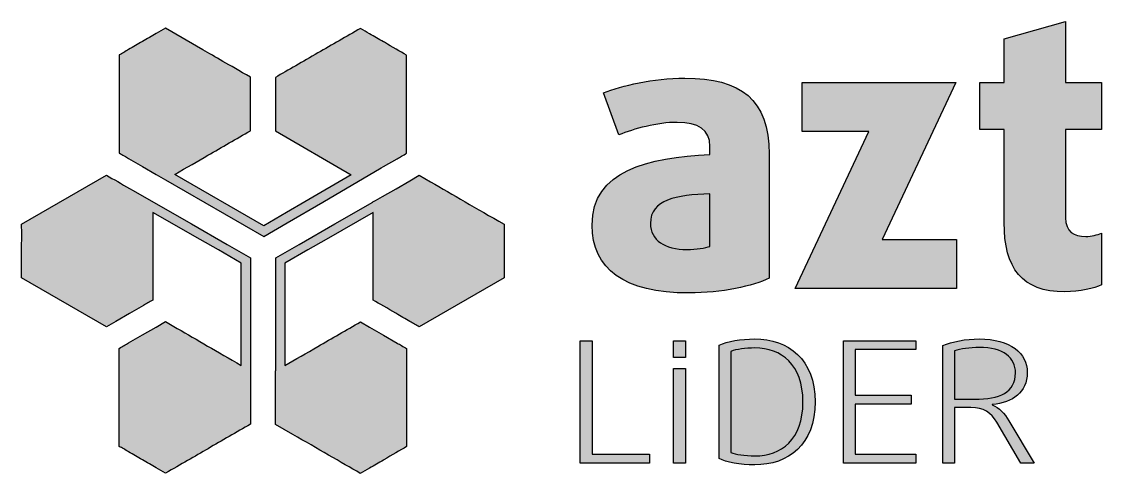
# Model space of a CAD drawing. Header units: centimetres. Extents: x -18.6 to 18.8, y -13 to 11.8.
# Drawn here: x -12.82 to -5.81, y -3.48 to -0.54 of the extents above; entities that cross this region are included whole.
import ezdxf

# ---------------------------------------------------------------- set-up
doc = ezdxf.new("R2010")
doc.units = ezdxf.units.CM
doc.header["$MEASUREMENT"] = 0
doc.layers.add('Layer 1', color=7, linetype='Continuous')

msp = doc.modelspace()

# ---------------------------------------------------------------- hatches: boundary and pattern name
at = {"layer": 'Layer 1', "true_color": 0x3a4d83}
h = msp.add_hatch(color=167, dxfattribs=at)
edge = h.paths.add_edge_path()
edge.add_spline(control_points=[(-5.81038, -2.2527), (-5.81038, -2.2527), (-5.81038, -1.91591), (-5.81038, -1.91591), (-5.83515, -1.92829), (-5.87477, -1.9382), (-5.91192, -1.9382), (-5.98868, -1.9382), (-6.04317, -1.90848), (-6.04317, -1.81685), (-6.04317, -1.81685), (-6.04317, -1.2448), (-6.04317, -1.2448), (-6.04317, -1.2448), (-5.81038, -1.2448), (-5.81038, -1.2448), (-5.81038, -1.2448), (-5.81038, -0.94019), (-5.81038, -0.94019), (-5.81038, -0.94019), (-6.04317, -0.94019), (-6.04317, -0.94019), (-6.04317, -0.94019), (-6.04317, -0.54397), (-6.04317, -0.54397), (-6.04317, -0.54397), (-6.44187, -0.6554), (-6.44187, -0.6554), (-6.44187, -0.6554), (-6.44187, -0.94019), (-6.44187, -0.94019), (-6.44187, -0.94019), (-6.60036, -0.94019), (-6.60036, -0.94019), (-6.60036, -0.94019), (-6.60036, -1.2448), (-6.60036, -1.2448), (-6.60036, -1.2448), (-6.44187, -1.2448), (-6.44187, -1.2448), (-6.44187, -1.2448), (-6.44187, -1.84657), (-6.44187, -1.84657), (-6.44187, -2.14622), (-6.32548, -2.29728), (-6.04812, -2.29728), (-5.95154, -2.29728), (-5.85496, -2.27499), (-5.81038, -2.2527)], knot_values=[0, 0, 0, 0, 0.0625, 0.0625, 0.0625, 0.125, 0.125, 0.125, 0.1875, 0.1875, 0.1875, 0.25, 0.25, 0.25, 0.3125, 0.3125, 0.3125, 0.375, 0.375, 0.375, 0.4375, 0.4375, 0.4375, 0.5, 0.5, 0.5, 0.5625, 0.5625, 0.5625, 0.625, 0.625, 0.625, 0.6875, 0.6875, 0.6875, 0.75, 0.75, 0.75, 0.8125, 0.8125, 0.8125, 0.875, 0.875, 0.875, 0.9375, 0.9375, 0.9375, 1, 1, 1, 1], degree=3, periodic=1)
at = {"layer": 'Layer 1', "true_color": 0x48887b}
h = msp.add_hatch(color=137, dxfattribs=at)
edge = h.paths.add_edge_path()
edge.add_spline(control_points=[(-10.4856, -1.49365), (-10.4856, -1.49365), (-10.86551, -1.71618), (-10.86551, -1.71618), (-10.86551, -1.71618), (-11.097, -1.8504), (-11.097, -1.8504), (-11.097, -1.8504), (-11.24812, -1.938), (-11.24812, -1.938), (-11.24812, -1.938), (-11.88553, -1.56979), (-11.88553, -1.56979), (-11.88553, -1.56979), (-11.88578, -1.56993), (-11.88578, -1.56993), (-11.88578, -1.56993), (-11.94584, -1.53514), (-11.94584, -1.53514), (-11.94584, -1.53514), (-12.03548, -1.48351), (-12.03548, -1.48351), (-12.03548, -1.48351), (-12.12515, -1.43223), (-12.12515, -1.43223), (-12.14342, -1.4217), (-12.16347, -1.41003), (-12.1864, -1.39652), (-12.1864, -1.39652), (-12.18636, -0.76032), (-12.18636, -0.76032), (-12.16821, -0.74998), (-12.14742, -0.73801), (-12.12511, -0.72513), (-12.09624, -0.70845), (-12.06597, -0.69083), (-12.03572, -0.67324), (-12.00545, -0.65561), (-11.97515, -0.63797), (-11.9463, -0.62131), (-11.9262, -0.60968), (-11.90598, -0.59808), (-11.88574, -0.58659), (-11.88574, -0.58659), (-11.64365, -0.72652), (-11.64365, -0.72652), (-11.56241, -0.77349), (-11.47828, -0.82212), (-11.33473, -0.9048), (-11.33506, -0.95478), (-11.33488, -1.01306), (-11.33469, -1.07158), (-11.33469, -1.07158), (-11.33467, -1.07843), (-11.33467, -1.07843), (-11.33455, -1.11345), (-11.33441, -1.14851), (-11.33441, -1.18184), (-11.3344, -1.20626), (-11.33445, -1.22982), (-11.3346, -1.25181), (-11.42643, -1.30505), (-11.51836, -1.3583), (-11.61033, -1.41143), (-11.67691, -1.44988), (-11.7477, -1.49067), (-11.82531, -1.53524), (-11.82531, -1.53524), (-11.2479, -1.8688), (-11.2479, -1.8688), (-11.2479, -1.8688), (-11.09972, -1.7829), (-11.09972, -1.7829), (-11.09972, -1.7829), (-10.98171, -1.71447), (-10.98171, -1.71447), (-10.98171, -1.71447), (-10.67949, -1.53767), (-10.67949, -1.53767), (-10.67949, -1.53767), (-11.17225, -1.25322), (-11.17225, -1.25322), (-11.1724, -1.23121), (-11.17245, -1.20764), (-11.17244, -1.1832), (-11.17244, -1.14986), (-11.1723, -1.1148), (-11.17218, -1.07978), (-11.17218, -1.07978), (-11.17216, -1.07294), (-11.17216, -1.07294), (-11.17198, -1.01451), (-11.1718, -0.95632), (-11.17212, -0.90639), (-11.089, -0.85872), (-10.99544, -0.80475), (-10.89651, -0.74759), (-10.80461, -0.69447), (-10.71277, -0.64123), (-10.62099, -0.58802), (-10.60073, -0.59951), (-10.5806, -0.61107), (-10.56054, -0.62266), (-10.53171, -0.63932), (-10.5014, -0.65697), (-10.47113, -0.67459), (-10.47113, -0.67459), (-10.46449, -0.67846), (-10.46449, -0.67846), (-10.41332, -0.70821), (-10.36237, -0.73785), (-10.32049, -0.76167), (-10.32049, -0.76167), (-10.32045, -1.39788), (-10.32045, -1.39788), (-10.34337, -1.41137), (-10.36331, -1.42297), (-10.3817, -1.43358), (-10.3817, -1.43358), (-10.47136, -1.48486), (-10.47136, -1.48486), (-10.47136, -1.48486), (-10.48611, -1.49336), (-10.48611, -1.49336), (-10.48611, -1.49336), (-10.4856, -1.49365), (-10.4856, -1.49365)], knot_values=[0, 0, 0, 0, 0.0238095, 0.0238095, 0.0238095, 0.047619, 0.047619, 0.047619, 0.0714286, 0.0714286, 0.0714286, 0.0952381, 0.0952381, 0.0952381, 0.1190476, 0.1190476, 0.1190476, 0.1428571, 0.1428571, 0.1428571, 0.1666667, 0.1666667, 0.1666667, 0.1904762, 0.1904762, 0.1904762, 0.2142857, 0.2142857, 0.2142857, 0.2380952, 0.2380952, 0.2380952, 0.2619048, 0.2619048, 0.2619048, 0.2857143, 0.2857143, 0.2857143, 0.3095238, 0.3095238, 0.3095238, 0.3333333, 0.3333333, 0.3333333, 0.3571429, 0.3571429, 0.3571429, 0.3809524, 0.3809524, 0.3809524, 0.4047619, 0.4047619, 0.4047619, 0.4285714, 0.4285714, 0.4285714, 0.452381, 0.452381, 0.452381, 0.4761905, 0.4761905, 0.4761905, 0.5, 0.5, 0.5, 0.5238095, 0.5238095, 0.5238095, 0.547619, 0.547619, 0.547619, 0.5714286, 0.5714286, 0.5714286, 0.5952381, 0.5952381, 0.5952381, 0.6190476, 0.6190476, 0.6190476, 0.6428571, 0.6428571, 0.6428571, 0.6666667, 0.6666667, 0.6666667, 0.6904762, 0.6904762, 0.6904762, 0.7142857, 0.7142857, 0.7142857, 0.7380952, 0.7380952, 0.7380952, 0.7619048, 0.7619048, 0.7619048, 0.7857143, 0.7857143, 0.7857143, 0.8095238, 0.8095238, 0.8095238, 0.8333333, 0.8333333, 0.8333333, 0.8571429, 0.8571429, 0.8571429, 0.8809524, 0.8809524, 0.8809524, 0.9047619, 0.9047619, 0.9047619, 0.9285714, 0.9285714, 0.9285714, 0.952381, 0.952381, 0.952381, 0.9761905, 0.9761905, 0.9761905, 1, 1, 1, 1], degree=3, periodic=1)
at = {"layer": 'Layer 1', "true_color": 0x3a4d83}
h = msp.add_hatch(color=167, dxfattribs=at)
edge = h.paths.add_edge_path()
edge.add_spline(control_points=[(-7.96735, -2.20813), (-7.96735, -2.20813), (-7.96735, -1.40329), (-7.96735, -1.40329), (-7.96735, -1.04916), (-8.15061, -0.91048), (-8.51464, -0.91048), (-8.72266, -0.91048), (-8.92326, -0.96001), (-9.04212, -1.00706), (-9.04212, -1.00706), (-8.94307, -1.27947), (-8.94307, -1.27947), (-8.84649, -1.23984), (-8.69295, -1.19774), (-8.56417, -1.19774), (-8.42549, -1.19774), (-8.3512, -1.24727), (-8.3512, -1.35376), (-8.3512, -1.35376), (-8.3512, -1.40576), (-8.3512, -1.40576), (-8.75486, -1.42805), (-9.11642, -1.50977), (-9.11642, -1.8639), (-9.11642, -2.14869), (-8.9084, -2.30471), (-8.4874, -2.30471), (-8.27443, -2.30471), (-8.06889, -2.26013), (-7.96735, -2.20813)], knot_values=[0, 0, 0, 0, 0.1, 0.1, 0.1, 0.2, 0.2, 0.2, 0.3, 0.3, 0.3, 0.4, 0.4, 0.4, 0.5, 0.5, 0.5, 0.6, 0.6, 0.6, 0.7, 0.7, 0.7, 0.8, 0.8, 0.8, 0.9, 0.9, 0.9, 1, 1, 1, 1], degree=3, periodic=1)
h = msp.add_hatch(color=167, dxfattribs=at)
edge = h.paths.add_edge_path()
edge.add_spline(control_points=[(-6.75143, -2.27499), (-6.75143, -2.27499), (-6.75143, -1.95801), (-6.75143, -1.95801), (-6.75143, -1.95801), (-7.23433, -1.95801), (-7.23433, -1.95801), (-7.23433, -1.95801), (-6.75638, -0.94019), (-6.75638, -0.94019), (-6.75638, -0.94019), (-7.75191, -0.94019), (-7.75191, -0.94019), (-7.75191, -0.94019), (-7.75191, -1.25718), (-7.75191, -1.25718), (-7.75191, -1.25718), (-7.32101, -1.25718), (-7.32101, -1.25718), (-7.32101, -1.25718), (-7.79896, -2.27499), (-7.79896, -2.27499), (-7.79896, -2.27499), (-6.75143, -2.27499), (-6.75143, -2.27499)], knot_values=[0, 0, 0, 0, 0.125, 0.125, 0.125, 0.25, 0.25, 0.25, 0.375, 0.375, 0.375, 0.5, 0.5, 0.5, 0.625, 0.625, 0.625, 0.75, 0.75, 0.75, 0.875, 0.875, 0.875, 1, 1, 1, 1], degree=3, periodic=1)
h = msp.add_hatch(color=167, dxfattribs=at)
edge = h.paths.add_edge_path()
edge.add_spline(control_points=[(-12.18643, -2.66429), (-12.18643, -2.66429), (-12.18636, -3.30048), (-12.18636, -3.30048), (-12.16821, -3.31082), (-12.14742, -3.32277), (-12.12511, -3.33567), (-12.09624, -3.35233), (-12.06597, -3.36996), (-12.03572, -3.38756), (-12.00545, -3.40517), (-11.97515, -3.42282), (-11.9463, -3.43949), (-11.92625, -3.45107), (-11.90606, -3.46266), (-11.88579, -3.47416), (-11.7868, -3.41755), (-11.69589, -3.36523), (-11.60983, -3.31548), (-11.51803, -3.26242), (-11.42632, -3.20919), (-11.33473, -3.15598), (-11.33506, -3.106), (-11.33488, -3.04772), (-11.33469, -2.98921), (-11.33469, -2.98921), (-11.33467, -2.98236), (-11.33467, -2.98236), (-11.33467, -2.98236), (-11.33449, -2.92453), (-11.33449, -2.92453), (-11.33449, -2.92453), (-11.33448, -2.92453), (-11.33448, -2.92453), (-11.33448, -2.92453), (-11.33448, -2.92182), (-11.33448, -2.92182), (-11.33448, -2.92182), (-11.33441, -2.87894), (-11.33441, -2.87894), (-11.33441, -2.87894), (-11.33446, -2.83971), (-11.33446, -2.83971), (-11.33446, -2.83971), (-11.33428, -2.0763), (-11.33428, -2.0763), (-11.33428, -2.0763), (-11.4857, -1.98924), (-11.4857, -1.98924), (-11.4857, -1.98924), (-11.71768, -1.85587), (-11.71768, -1.85587), (-11.71768, -1.85587), (-12.10036, -1.63812), (-12.10036, -1.63812), (-12.10036, -1.63812), (-12.11411, -1.63012), (-12.11411, -1.63012), (-12.11411, -1.63012), (-12.12019, -1.62658), (-12.12019, -1.62658), (-12.17133, -1.59683), (-12.22242, -1.5671), (-12.26854, -1.54092), (-12.26854, -1.54092), (-12.81963, -1.85914), (-12.81963, -1.85914), (-12.81929, -1.90958), (-12.81947, -1.96849), (-12.81968, -2.02758), (-12.81968, -2.02758), (-12.81969, -2.03271), (-12.81969, -2.03271), (-12.8198, -2.06772), (-12.81993, -2.10278), (-12.81994, -2.13611), (-12.81994, -2.16055), (-12.81989, -2.18412), (-12.81974, -2.20612), (-12.81974, -2.20612), (-12.26868, -2.52426), (-12.26868, -2.52426), (-12.26868, -2.52426), (-12.20839, -2.48934), (-12.20839, -2.48934), (-12.20839, -2.48934), (-12.11862, -2.43763), (-12.11862, -2.43763), (-12.11862, -2.43763), (-12.02906, -2.38643), (-12.02906, -2.38643), (-12.01084, -2.37591), (-11.99095, -2.36433), (-11.96813, -2.35088), (-11.96808, -2.30547), (-11.9679, -2.27564), (-11.96774, -2.15314), (-11.96758, -2.02964), (-11.9674, -1.90612), (-11.96769, -1.78264), (-11.96769, -1.78264), (-11.66107, -1.95735), (-11.66107, -1.95735), (-11.66107, -1.95735), (-11.54279, -2.02534), (-11.54279, -2.02534), (-11.54279, -2.02534), (-11.39431, -2.11071), (-11.39431, -2.11071), (-11.39431, -2.11071), (-11.39448, -2.77454), (-11.39448, -2.77454), (-11.55158, -2.68416), (-11.68, -2.60988), (-11.80901, -2.53529), (-11.80901, -2.53529), (-11.88581, -2.49088), (-11.88581, -2.49088), (-11.88581, -2.49088), (-11.94584, -2.52565), (-11.94584, -2.52565), (-11.94584, -2.52565), (-12.03548, -2.57728), (-12.03548, -2.57728), (-12.03548, -2.57728), (-12.12515, -2.62856), (-12.12515, -2.62856), (-12.14354, -2.63917), (-12.16352, -2.6508), (-12.18643, -2.66429)], knot_values=[0, 0, 0, 0, 0.0232558, 0.0232558, 0.0232558, 0.0465116, 0.0465116, 0.0465116, 0.0697674, 0.0697674, 0.0697674, 0.0930233, 0.0930233, 0.0930233, 0.1162791, 0.1162791, 0.1162791, 0.1395349, 0.1395349, 0.1395349, 0.1627907, 0.1627907, 0.1627907, 0.1860465, 0.1860465, 0.1860465, 0.2093023, 0.2093023, 0.2093023, 0.2325581, 0.2325581, 0.2325581, 0.255814, 0.255814, 0.255814, 0.2790698, 0.2790698, 0.2790698, 0.3023256, 0.3023256, 0.3023256, 0.3255814, 0.3255814, 0.3255814, 0.3488372, 0.3488372, 0.3488372, 0.372093, 0.372093, 0.372093, 0.3953488, 0.3953488, 0.3953488, 0.4186047, 0.4186047, 0.4186047, 0.4418605, 0.4418605, 0.4418605, 0.4651163, 0.4651163, 0.4651163, 0.4883721, 0.4883721, 0.4883721, 0.5116279, 0.5116279, 0.5116279, 0.5348837, 0.5348837, 0.5348837, 0.5581395, 0.5581395, 0.5581395, 0.5813953, 0.5813953, 0.5813953, 0.6046512, 0.6046512, 0.6046512, 0.627907, 0.627907, 0.627907, 0.6511628, 0.6511628, 0.6511628, 0.6744186, 0.6744186, 0.6744186, 0.6976744, 0.6976744, 0.6976744, 0.7209302, 0.7209302, 0.7209302, 0.744186, 0.744186, 0.744186, 0.7674419, 0.7674419, 0.7674419, 0.7906977, 0.7906977, 0.7906977, 0.8139535, 0.8139535, 0.8139535, 0.8372093, 0.8372093, 0.8372093, 0.8604651, 0.8604651, 0.8604651, 0.8837209, 0.8837209, 0.8837209, 0.9069767, 0.9069767, 0.9069767, 0.9302326, 0.9302326, 0.9302326, 0.9534884, 0.9534884, 0.9534884, 0.9767442, 0.9767442, 0.9767442, 1, 1, 1, 1], degree=3, periodic=1)
h = msp.add_hatch(color=167, dxfattribs=at)
edge = h.paths.add_edge_path()
edge.add_spline(control_points=[(-11.05862, -3.22293), (-10.90135, -3.31392), (-10.74392, -3.40499), (-10.62116, -3.47558), (-10.60086, -3.46406), (-10.58066, -3.45246), (-10.56054, -3.44084), (-10.53171, -3.42418), (-10.5014, -3.40653), (-10.47113, -3.38891), (-10.47113, -3.38891), (-10.46877, -3.38754), (-10.46877, -3.38754), (-10.41616, -3.35693), (-10.3636, -3.32635), (-10.32051, -3.30184), (-10.32051, -3.30184), (-10.32045, -2.66562), (-10.32045, -2.66562), (-10.34334, -2.65213), (-10.36335, -2.64049), (-10.3817, -2.62991), (-10.3817, -2.62991), (-10.47136, -2.57864), (-10.47136, -2.57864), (-10.47136, -2.57864), (-10.56101, -2.52701), (-10.56101, -2.52701), (-10.56101, -2.52701), (-10.621, -2.49226), (-10.621, -2.49226), (-10.71255, -2.54545), (-10.80424, -2.59863), (-10.89601, -2.65164), (-10.97079, -2.69484), (-11.04261, -2.73622), (-11.11022, -2.77502), (-11.11022, -2.77502), (-11.11039, -2.11071), (-11.11039, -2.11071), (-11.11039, -2.11071), (-10.96191, -2.02534), (-10.96191, -2.02534), (-10.96191, -2.02534), (-10.84363, -1.95734), (-10.84363, -1.95734), (-10.84363, -1.95734), (-10.5386, -1.78355), (-10.5386, -1.78355), (-10.5383, -1.90687), (-10.53847, -2.03025), (-10.53865, -2.1536), (-10.53865, -2.1536), (-10.53867, -2.35087), (-10.53867, -2.35087), (-10.49584, -2.37524), (-10.44372, -2.40558), (-10.39155, -2.43596), (-10.39155, -2.43596), (-10.38993, -2.43689), (-10.38993, -2.43689), (-10.35938, -2.45467), (-10.32877, -2.47249), (-10.29963, -2.48932), (-10.27927, -2.50109), (-10.25883, -2.51281), (-10.23835, -2.52442), (-10.23835, -2.52442), (-9.68723, -2.20621), (-9.68723, -2.20621), (-9.68756, -2.15574), (-9.68737, -2.09682), (-9.68718, -2.03774), (-9.68718, -2.03774), (-9.68716, -2.03264), (-9.68716, -2.03264), (-9.68705, -1.99763), (-9.68691, -1.96257), (-9.68691, -1.92923), (-9.6869, -1.90481), (-9.68696, -1.88125), (-9.6871, -1.85925), (-9.87358, -1.75208), (-10.01941, -1.66773), (-10.16589, -1.58304), (-10.16589, -1.58304), (-10.23832, -1.54116), (-10.23832, -1.54116), (-10.23832, -1.54116), (-10.29887, -1.57624), (-10.29887, -1.57624), (-10.29887, -1.57624), (-10.38906, -1.6282), (-10.38906, -1.6282), (-10.38906, -1.6282), (-10.47817, -1.67915), (-10.47817, -1.67915), (-10.49622, -1.68956), (-10.51595, -1.70104), (-10.53881, -1.7145), (-10.53881, -1.7145), (-10.53881, -1.71463), (-10.53881, -1.71463), (-10.53881, -1.71463), (-10.78702, -1.85586), (-10.78702, -1.85586), (-10.78702, -1.85586), (-11.019, -1.98923), (-11.019, -1.98923), (-11.019, -1.98923), (-11.17042, -2.0763), (-11.17042, -2.0763), (-11.17042, -2.0763), (-11.17025, -2.80942), (-11.17025, -2.80942), (-11.17025, -2.80942), (-11.17224, -2.81056), (-11.17224, -2.81056), (-11.17239, -2.83249), (-11.17244, -2.85596), (-11.17244, -2.88029), (-11.17243, -2.91363), (-11.1723, -2.94869), (-11.17218, -2.98372), (-11.17218, -2.98372), (-11.17216, -2.99057), (-11.17216, -2.99057), (-11.17198, -3.04907), (-11.17179, -3.10731), (-11.17212, -3.15728), (-11.17212, -3.15728), (-11.05862, -3.22293), (-11.05862, -3.22293)], knot_values=[0, 0, 0, 0, 0.0227273, 0.0227273, 0.0227273, 0.0454545, 0.0454545, 0.0454545, 0.0681818, 0.0681818, 0.0681818, 0.0909091, 0.0909091, 0.0909091, 0.1136364, 0.1136364, 0.1136364, 0.1363636, 0.1363636, 0.1363636, 0.1590909, 0.1590909, 0.1590909, 0.1818182, 0.1818182, 0.1818182, 0.2045455, 0.2045455, 0.2045455, 0.2272727, 0.2272727, 0.2272727, 0.25, 0.25, 0.25, 0.2727273, 0.2727273, 0.2727273, 0.2954545, 0.2954545, 0.2954545, 0.3181818, 0.3181818, 0.3181818, 0.3409091, 0.3409091, 0.3409091, 0.3636364, 0.3636364, 0.3636364, 0.3863636, 0.3863636, 0.3863636, 0.4090909, 0.4090909, 0.4090909, 0.4318182, 0.4318182, 0.4318182, 0.4545455, 0.4545455, 0.4545455, 0.4772727, 0.4772727, 0.4772727, 0.5, 0.5, 0.5, 0.5227273, 0.5227273, 0.5227273, 0.5454545, 0.5454545, 0.5454545, 0.5681818, 0.5681818, 0.5681818, 0.5909091, 0.5909091, 0.5909091, 0.6136364, 0.6136364, 0.6136364, 0.6363636, 0.6363636, 0.6363636, 0.6590909, 0.6590909, 0.6590909, 0.6818182, 0.6818182, 0.6818182, 0.7045455, 0.7045455, 0.7045455, 0.7272727, 0.7272727, 0.7272727, 0.75, 0.75, 0.75, 0.7727273, 0.7727273, 0.7727273, 0.7954545, 0.7954545, 0.7954545, 0.8181818, 0.8181818, 0.8181818, 0.8409091, 0.8409091, 0.8409091, 0.8636364, 0.8636364, 0.8636364, 0.8863636, 0.8863636, 0.8863636, 0.9090909, 0.9090909, 0.9090909, 0.9318182, 0.9318182, 0.9318182, 0.9545455, 0.9545455, 0.9545455, 0.9772727, 0.9772727, 0.9772727, 1, 1, 1, 1], degree=3, periodic=1)
h = msp.add_hatch(color=167, dxfattribs=at)
edge = h.paths.add_edge_path()
edge.add_spline(control_points=[(-8.3512, -2.00258), (-8.37844, -2.01249), (-8.44283, -2.02239), (-8.49979, -2.02239), (-8.6459, -2.02239), (-8.73752, -1.96296), (-8.73752, -1.854), (-8.73752, -1.69551), (-8.5716, -1.67074), (-8.3512, -1.66084), (-8.3512, -1.66084), (-8.3512, -2.00258), (-8.3512, -2.00258)], knot_values=[0, 0, 0, 0, 0.25, 0.25, 0.25, 0.5, 0.5, 0.5, 0.75, 0.75, 0.75, 1, 1, 1, 1], degree=3, periodic=1)
h = msp.add_hatch(color=167, dxfattribs=at)
edge = h.paths.add_edge_path()
edge.add_spline(control_points=[(-8.74344, -3.40933), (-8.74344, -3.40933), (-8.74344, -3.35114), (-8.74344, -3.35114), (-8.74344, -3.35114), (-9.11591, -3.35114), (-9.11591, -3.35114), (-9.11591, -3.35114), (-9.11591, -2.61439), (-9.11591, -2.61439), (-9.11591, -2.61439), (-9.19318, -2.61439), (-9.19318, -2.61439), (-9.19318, -2.61439), (-9.19318, -3.40933), (-9.19318, -3.40933), (-9.19318, -3.40933), (-8.74344, -3.40933), (-8.74344, -3.40933)], knot_values=[0, 0, 0, 0, 0.1666667, 0.1666667, 0.1666667, 0.3333333, 0.3333333, 0.3333333, 0.5, 0.5, 0.5, 0.6666667, 0.6666667, 0.6666667, 0.8333333, 0.8333333, 0.8333333, 1, 1, 1, 1], degree=3, periodic=1)
h = msp.add_hatch(color=167, dxfattribs=at)
edge = h.paths.add_edge_path()
edge.add_spline(control_points=[(-8.51033, -2.72266), (-8.51033, -2.72266), (-8.51033, -2.61439), (-8.51033, -2.61439), (-8.51033, -2.61439), (-8.5876, -2.61439), (-8.5876, -2.61439), (-8.5876, -2.61439), (-8.5876, -2.72266), (-8.5876, -2.72266), (-8.5876, -2.72266), (-8.51033, -2.72266), (-8.51033, -2.72266)], knot_values=[0, 0, 0, 0, 0.25, 0.25, 0.25, 0.5, 0.5, 0.5, 0.75, 0.75, 0.75, 1, 1, 1, 1], degree=3, periodic=1)
h = msp.add_hatch(color=167, dxfattribs=at)
edge = h.paths.add_edge_path()
edge.add_spline(control_points=[(-7.66911, -3.01186), (-7.66911, -2.73516), (-7.84267, -2.60341), (-8.06058, -2.60341), (-8.15306, -2.60341), (-8.23668, -2.61878), (-8.29242, -2.64403), (-8.29242, -2.64403), (-8.29242, -3.37968), (-8.29242, -3.37968), (-8.24555, -3.40164), (-8.1556, -3.42031), (-8.06058, -3.42031), (-7.84267, -3.42031), (-7.66911, -3.28855), (-7.66911, -3.01186)], knot_values=[0, 0, 0, 0, 0.2, 0.2, 0.2, 0.4, 0.4, 0.4, 0.6, 0.6, 0.6, 0.8, 0.8, 0.8, 1, 1, 1, 1], degree=3, periodic=1)
h = msp.add_hatch(color=167, dxfattribs=at)
edge = h.paths.add_edge_path()
edge.add_spline(control_points=[(-7.74766, -3.01186), (-7.74766, -3.25561), (-7.88955, -3.36212), (-8.05931, -3.36212), (-8.12645, -3.36212), (-8.18727, -3.35223), (-8.21514, -3.34016), (-8.21514, -3.34016), (-8.21514, -2.68356), (-8.21514, -2.68356), (-8.18094, -2.67038), (-8.12012, -2.6616), (-8.05931, -2.6616), (-7.88955, -2.6616), (-7.74766, -2.7681), (-7.74766, -3.01186)], knot_values=[0, 0, 0, 0, 0.2, 0.2, 0.2, 0.4, 0.4, 0.4, 0.6, 0.6, 0.6, 0.8, 0.8, 0.8, 1, 1, 1, 1], degree=3, periodic=1)
h = msp.add_hatch(color=167, dxfattribs=at)
edge = h.paths.add_edge_path()
edge.add_spline(control_points=[(-7.01538, -3.40933), (-7.01538, -3.40933), (-7.01538, -3.35114), (-7.01538, -3.35114), (-7.01538, -3.35114), (-7.40812, -3.35114), (-7.40812, -3.35114), (-7.40812, -3.35114), (-7.40812, -3.02723), (-7.40812, -3.02723), (-7.40812, -3.02723), (-7.04453, -3.02723), (-7.04453, -3.02723), (-7.04453, -3.02723), (-7.04453, -2.96904), (-7.04453, -2.96904), (-7.04453, -2.96904), (-7.40812, -2.96904), (-7.40812, -2.96904), (-7.40812, -2.96904), (-7.40812, -2.67258), (-7.40812, -2.67258), (-7.40812, -2.67258), (-7.01538, -2.67258), (-7.01538, -2.67258), (-7.01538, -2.67258), (-7.01538, -2.61439), (-7.01538, -2.61439), (-7.01538, -2.61439), (-7.48414, -2.61439), (-7.48414, -2.61439), (-7.48414, -2.61439), (-7.48414, -3.40933), (-7.48414, -3.40933), (-7.48414, -3.40933), (-7.01538, -3.40933), (-7.01538, -3.40933)], knot_values=[0, 0, 0, 0, 0.0833333, 0.0833333, 0.0833333, 0.1666667, 0.1666667, 0.1666667, 0.25, 0.25, 0.25, 0.3333333, 0.3333333, 0.3333333, 0.4166667, 0.4166667, 0.4166667, 0.5, 0.5, 0.5, 0.5833333, 0.5833333, 0.5833333, 0.6666667, 0.6666667, 0.6666667, 0.75, 0.75, 0.75, 0.8333333, 0.8333333, 0.8333333, 0.9166667, 0.9166667, 0.9166667, 1, 1, 1, 1], degree=3, periodic=1)
h = msp.add_hatch(color=167, dxfattribs=at)
edge = h.paths.add_edge_path()
edge.add_spline(control_points=[(-6.24764, -3.40933), (-6.24764, -3.40933), (-6.41107, -3.13483), (-6.41107, -3.13483), (-6.44022, -3.08652), (-6.47316, -3.04919), (-6.51876, -3.03162), (-6.51876, -3.03162), (-6.51876, -3.02943), (-6.51876, -3.02943), (-6.38573, -3.01296), (-6.29199, -2.95257), (-6.29199, -2.82081), (-6.29199, -2.69564), (-6.3984, -2.60341), (-6.60492, -2.60341), (-6.68979, -2.60341), (-6.77848, -2.61988), (-6.83928, -2.64513), (-6.83928, -2.64513), (-6.83928, -3.40933), (-6.83928, -3.40933), (-6.83928, -3.40933), (-6.76328, -3.40933), (-6.76328, -3.40933), (-6.76328, -3.40933), (-6.76328, -3.04809), (-6.76328, -3.04809), (-6.76328, -3.04809), (-6.65812, -3.04809), (-6.65812, -3.04809), (-6.5745, -3.04809), (-6.52636, -3.08103), (-6.48963, -3.14362), (-6.48963, -3.14362), (-6.33253, -3.40933), (-6.33253, -3.40933), (-6.33253, -3.40933), (-6.24764, -3.40933), (-6.24764, -3.40933)], knot_values=[0, 0, 0, 0, 0.0769231, 0.0769231, 0.0769231, 0.1538462, 0.1538462, 0.1538462, 0.2307692, 0.2307692, 0.2307692, 0.3076923, 0.3076923, 0.3076923, 0.3846154, 0.3846154, 0.3846154, 0.4615385, 0.4615385, 0.4615385, 0.5384615, 0.5384615, 0.5384615, 0.6153846, 0.6153846, 0.6153846, 0.6923077, 0.6923077, 0.6923077, 0.7692308, 0.7692308, 0.7692308, 0.8461538, 0.8461538, 0.8461538, 0.9230769, 0.9230769, 0.9230769, 1, 1, 1, 1], degree=3, periodic=1)
h = msp.add_hatch(color=167, dxfattribs=at)
edge = h.paths.add_edge_path()
edge.add_spline(control_points=[(-6.368, -2.823), (-6.368, -2.95037), (-6.47062, -2.99429), (-6.63278, -2.99429), (-6.63278, -2.99429), (-6.76328, -2.99429), (-6.76328, -2.99429), (-6.76328, -2.99429), (-6.76328, -2.68136), (-6.76328, -2.68136), (-6.72653, -2.66819), (-6.66318, -2.6583), (-6.60365, -2.6583), (-6.44528, -2.6583), (-6.368, -2.72528), (-6.368, -2.823)], knot_values=[0, 0, 0, 0, 0.2, 0.2, 0.2, 0.4, 0.4, 0.4, 0.6, 0.6, 0.6, 0.8, 0.8, 0.8, 1, 1, 1, 1], degree=3, periodic=1)
h = msp.add_hatch(color=167, dxfattribs=at)
edge = h.paths.add_edge_path()
edge.add_spline(control_points=[(-8.51033, -3.40933), (-8.51033, -3.40933), (-8.51033, -2.79542), (-8.51033, -2.79542), (-8.51033, -2.79542), (-8.5876, -2.79542), (-8.5876, -2.79542), (-8.5876, -2.79542), (-8.5876, -3.40933), (-8.5876, -3.40933), (-8.5876, -3.40933), (-8.51033, -3.40933), (-8.51033, -3.40933)], knot_values=[0, 0, 0, 0, 0.25, 0.25, 0.25, 0.5, 0.5, 0.5, 0.75, 0.75, 0.75, 1, 1, 1, 1], degree=3, periodic=1)

# ---------------------------------------------------------------- linework, layer by layer
at = {"layer": 'Layer 1', "color": 167}
for points, knots in [([(-5.81038, -2.2527), (-5.81038, -2.2527), (-5.81038, -1.91591), (-5.81038, -1.91591), (-5.83515, -1.92829), (-5.87477, -1.9382), (-5.91192, -1.9382), (-5.98868, -1.9382), (-6.04317, -1.90848), (-6.04317, -1.81685), (-6.04317, -1.81685), (-6.04317, -1.2448), (-6.04317, -1.2448), (-6.04317, -1.2448), (-5.81038, -1.2448), (-5.81038, -1.2448), (-5.81038, -1.2448), (-5.81038, -0.94019), (-5.81038, -0.94019), (-5.81038, -0.94019), (-6.04317, -0.94019), (-6.04317, -0.94019), (-6.04317, -0.94019), (-6.04317, -0.54397), (-6.04317, -0.54397), (-6.04317, -0.54397), (-6.44187, -0.6554), (-6.44187, -0.6554), (-6.44187, -0.6554), (-6.44187, -0.94019), (-6.44187, -0.94019), (-6.44187, -0.94019), (-6.60036, -0.94019), (-6.60036, -0.94019), (-6.60036, -0.94019), (-6.60036, -1.2448), (-6.60036, -1.2448), (-6.60036, -1.2448), (-6.44187, -1.2448), (-6.44187, -1.2448), (-6.44187, -1.2448), (-6.44187, -1.84657), (-6.44187, -1.84657), (-6.44187, -2.14622), (-6.32548, -2.29728), (-6.04812, -2.29728), (-5.95154, -2.29728), (-5.85496, -2.27499), (-5.81038, -2.2527)], [0, 0, 0, 0, 0.0625, 0.0625, 0.0625, 0.125, 0.125, 0.125, 0.1875, 0.1875, 0.1875, 0.25, 0.25, 0.25, 0.3125, 0.3125, 0.3125, 0.375, 0.375, 0.375, 0.4375, 0.4375, 0.4375, 0.5, 0.5, 0.5, 0.5625, 0.5625, 0.5625, 0.625, 0.625, 0.625, 0.6875, 0.6875, 0.6875, 0.75, 0.75, 0.75, 0.8125, 0.8125, 0.8125, 0.875, 0.875, 0.875, 0.9375, 0.9375, 0.9375, 1, 1, 1, 1]), ([(-7.96735, -2.20813), (-7.96735, -2.20813), (-7.96735, -1.40329), (-7.96735, -1.40329), (-7.96735, -1.04916), (-8.15061, -0.91048), (-8.51464, -0.91048), (-8.72266, -0.91048), (-8.92326, -0.96001), (-9.04212, -1.00706), (-9.04212, -1.00706), (-8.94307, -1.27947), (-8.94307, -1.27947), (-8.84649, -1.23984), (-8.69295, -1.19774), (-8.56417, -1.19774), (-8.42549, -1.19774), (-8.3512, -1.24727), (-8.3512, -1.35376), (-8.3512, -1.35376), (-8.3512, -1.40576), (-8.3512, -1.40576), (-8.75486, -1.42805), (-9.11642, -1.50977), (-9.11642, -1.8639), (-9.11642, -2.14869), (-8.9084, -2.30471), (-8.4874, -2.30471), (-8.27443, -2.30471), (-8.06889, -2.26013), (-7.96735, -2.20813)], [0, 0, 0, 0, 0.1, 0.1, 0.1, 0.2, 0.2, 0.2, 0.3, 0.3, 0.3, 0.4, 0.4, 0.4, 0.5, 0.5, 0.5, 0.6, 0.6, 0.6, 0.7, 0.7, 0.7, 0.8, 0.8, 0.8, 0.9, 0.9, 0.9, 1, 1, 1, 1]), ([(-6.75143, -2.27499), (-6.75143, -2.27499), (-6.75143, -1.95801), (-6.75143, -1.95801), (-6.75143, -1.95801), (-7.23433, -1.95801), (-7.23433, -1.95801), (-7.23433, -1.95801), (-6.75638, -0.94019), (-6.75638, -0.94019), (-6.75638, -0.94019), (-7.75191, -0.94019), (-7.75191, -0.94019), (-7.75191, -0.94019), (-7.75191, -1.25718), (-7.75191, -1.25718), (-7.75191, -1.25718), (-7.32101, -1.25718), (-7.32101, -1.25718), (-7.32101, -1.25718), (-7.79896, -2.27499), (-7.79896, -2.27499), (-7.79896, -2.27499), (-6.75143, -2.27499), (-6.75143, -2.27499)], [0, 0, 0, 0, 0.125, 0.125, 0.125, 0.25, 0.25, 0.25, 0.375, 0.375, 0.375, 0.5, 0.5, 0.5, 0.625, 0.625, 0.625, 0.75, 0.75, 0.75, 0.875, 0.875, 0.875, 1, 1, 1, 1]), ([(-12.18643, -2.66429), (-12.18643, -2.66429), (-12.18636, -3.30048), (-12.18636, -3.30048), (-12.16821, -3.31082), (-12.14742, -3.32277), (-12.12511, -3.33567), (-12.09624, -3.35233), (-12.06597, -3.36996), (-12.03572, -3.38756), (-12.00545, -3.40517), (-11.97515, -3.42282), (-11.9463, -3.43949), (-11.92625, -3.45107), (-11.90606, -3.46266), (-11.88579, -3.47416), (-11.7868, -3.41755), (-11.69589, -3.36523), (-11.60983, -3.31548), (-11.51803, -3.26242), (-11.42632, -3.20919), (-11.33473, -3.15598), (-11.33506, -3.106), (-11.33488, -3.04772), (-11.33469, -2.98921), (-11.33469, -2.98921), (-11.33467, -2.98236), (-11.33467, -2.98236), (-11.33467, -2.98236), (-11.33449, -2.92453), (-11.33449, -2.92453), (-11.33449, -2.92453), (-11.33448, -2.92453), (-11.33448, -2.92453), (-11.33448, -2.92453), (-11.33448, -2.92182), (-11.33448, -2.92182), (-11.33448, -2.92182), (-11.33441, -2.87894), (-11.33441, -2.87894), (-11.33441, -2.87894), (-11.33446, -2.83971), (-11.33446, -2.83971), (-11.33446, -2.83971), (-11.33428, -2.0763), (-11.33428, -2.0763), (-11.33428, -2.0763), (-11.4857, -1.98924), (-11.4857, -1.98924), (-11.4857, -1.98924), (-11.71768, -1.85587), (-11.71768, -1.85587), (-11.71768, -1.85587), (-12.10036, -1.63812), (-12.10036, -1.63812), (-12.10036, -1.63812), (-12.11411, -1.63012), (-12.11411, -1.63012), (-12.11411, -1.63012), (-12.12019, -1.62658), (-12.12019, -1.62658), (-12.17133, -1.59683), (-12.22242, -1.5671), (-12.26854, -1.54092), (-12.26854, -1.54092), (-12.81963, -1.85914), (-12.81963, -1.85914), (-12.81929, -1.90958), (-12.81947, -1.96849), (-12.81968, -2.02758), (-12.81968, -2.02758), (-12.81969, -2.03271), (-12.81969, -2.03271), (-12.8198, -2.06772), (-12.81993, -2.10278), (-12.81994, -2.13611), (-12.81994, -2.16055), (-12.81989, -2.18412), (-12.81974, -2.20612), (-12.81974, -2.20612), (-12.26868, -2.52426), (-12.26868, -2.52426), (-12.26868, -2.52426), (-12.20839, -2.48934), (-12.20839, -2.48934), (-12.20839, -2.48934), (-12.11862, -2.43763), (-12.11862, -2.43763), (-12.11862, -2.43763), (-12.02906, -2.38643), (-12.02906, -2.38643), (-12.01084, -2.37591), (-11.99095, -2.36433), (-11.96813, -2.35088), (-11.96808, -2.30547), (-11.9679, -2.27564), (-11.96774, -2.15314), (-11.96758, -2.02964), (-11.9674, -1.90612), (-11.96769, -1.78264), (-11.96769, -1.78264), (-11.66107, -1.95735), (-11.66107, -1.95735), (-11.66107, -1.95735), (-11.54279, -2.02534), (-11.54279, -2.02534), (-11.54279, -2.02534), (-11.39431, -2.11071), (-11.39431, -2.11071), (-11.39431, -2.11071), (-11.39448, -2.77454), (-11.39448, -2.77454), (-11.55158, -2.68416), (-11.68, -2.60988), (-11.80901, -2.53529), (-11.80901, -2.53529), (-11.88581, -2.49088), (-11.88581, -2.49088), (-11.88581, -2.49088), (-11.94584, -2.52565), (-11.94584, -2.52565), (-11.94584, -2.52565), (-12.03548, -2.57728), (-12.03548, -2.57728), (-12.03548, -2.57728), (-12.12515, -2.62856), (-12.12515, -2.62856), (-12.14354, -2.63917), (-12.16352, -2.6508), (-12.18643, -2.66429)], [0, 0, 0, 0, 0.0232558, 0.0232558, 0.0232558, 0.0465116, 0.0465116, 0.0465116, 0.0697674, 0.0697674, 0.0697674, 0.0930233, 0.0930233, 0.0930233, 0.1162791, 0.1162791, 0.1162791, 0.1395349, 0.1395349, 0.1395349, 0.1627907, 0.1627907, 0.1627907, 0.1860465, 0.1860465, 0.1860465, 0.2093023, 0.2093023, 0.2093023, 0.2325581, 0.2325581, 0.2325581, 0.255814, 0.255814, 0.255814, 0.2790698, 0.2790698, 0.2790698, 0.3023256, 0.3023256, 0.3023256, 0.3255814, 0.3255814, 0.3255814, 0.3488372, 0.3488372, 0.3488372, 0.372093, 0.372093, 0.372093, 0.3953488, 0.3953488, 0.3953488, 0.4186047, 0.4186047, 0.4186047, 0.4418605, 0.4418605, 0.4418605, 0.4651163, 0.4651163, 0.4651163, 0.4883721, 0.4883721, 0.4883721, 0.5116279, 0.5116279, 0.5116279, 0.5348837, 0.5348837, 0.5348837, 0.5581395, 0.5581395, 0.5581395, 0.5813953, 0.5813953, 0.5813953, 0.6046512, 0.6046512, 0.6046512, 0.627907, 0.627907, 0.627907, 0.6511628, 0.6511628, 0.6511628, 0.6744186, 0.6744186, 0.6744186, 0.6976744, 0.6976744, 0.6976744, 0.7209302, 0.7209302, 0.7209302, 0.744186, 0.744186, 0.744186, 0.7674419, 0.7674419, 0.7674419, 0.7906977, 0.7906977, 0.7906977, 0.8139535, 0.8139535, 0.8139535, 0.8372093, 0.8372093, 0.8372093, 0.8604651, 0.8604651, 0.8604651, 0.8837209, 0.8837209, 0.8837209, 0.9069767, 0.9069767, 0.9069767, 0.9302326, 0.9302326, 0.9302326, 0.9534884, 0.9534884, 0.9534884, 0.9767442, 0.9767442, 0.9767442, 1, 1, 1, 1]), ([(-11.05862, -3.22293), (-10.90135, -3.31392), (-10.74392, -3.40499), (-10.62116, -3.47558), (-10.60086, -3.46406), (-10.58066, -3.45246), (-10.56054, -3.44084), (-10.53171, -3.42418), (-10.5014, -3.40653), (-10.47113, -3.38891), (-10.47113, -3.38891), (-10.46877, -3.38754), (-10.46877, -3.38754), (-10.41616, -3.35693), (-10.3636, -3.32635), (-10.32051, -3.30184), (-10.32051, -3.30184), (-10.32045, -2.66562), (-10.32045, -2.66562), (-10.34334, -2.65213), (-10.36335, -2.64049), (-10.3817, -2.62991), (-10.3817, -2.62991), (-10.47136, -2.57864), (-10.47136, -2.57864), (-10.47136, -2.57864), (-10.56101, -2.52701), (-10.56101, -2.52701), (-10.56101, -2.52701), (-10.621, -2.49226), (-10.621, -2.49226), (-10.71255, -2.54545), (-10.80424, -2.59863), (-10.89601, -2.65164), (-10.97079, -2.69484), (-11.04261, -2.73622), (-11.11022, -2.77502), (-11.11022, -2.77502), (-11.11039, -2.11071), (-11.11039, -2.11071), (-11.11039, -2.11071), (-10.96191, -2.02534), (-10.96191, -2.02534), (-10.96191, -2.02534), (-10.84363, -1.95734), (-10.84363, -1.95734), (-10.84363, -1.95734), (-10.5386, -1.78355), (-10.5386, -1.78355), (-10.5383, -1.90687), (-10.53847, -2.03025), (-10.53865, -2.1536), (-10.53865, -2.1536), (-10.53867, -2.35087), (-10.53867, -2.35087), (-10.49584, -2.37524), (-10.44372, -2.40558), (-10.39155, -2.43596), (-10.39155, -2.43596), (-10.38993, -2.43689), (-10.38993, -2.43689), (-10.35938, -2.45467), (-10.32877, -2.47249), (-10.29963, -2.48932), (-10.27927, -2.50109), (-10.25883, -2.51281), (-10.23835, -2.52442), (-10.23835, -2.52442), (-9.68723, -2.20621), (-9.68723, -2.20621), (-9.68756, -2.15574), (-9.68737, -2.09682), (-9.68718, -2.03774), (-9.68718, -2.03774), (-9.68716, -2.03264), (-9.68716, -2.03264), (-9.68705, -1.99763), (-9.68691, -1.96257), (-9.68691, -1.92923), (-9.6869, -1.90481), (-9.68696, -1.88125), (-9.6871, -1.85925), (-9.87358, -1.75208), (-10.01941, -1.66773), (-10.16589, -1.58304), (-10.16589, -1.58304), (-10.23832, -1.54116), (-10.23832, -1.54116), (-10.23832, -1.54116), (-10.29887, -1.57624), (-10.29887, -1.57624), (-10.29887, -1.57624), (-10.38906, -1.6282), (-10.38906, -1.6282), (-10.38906, -1.6282), (-10.47817, -1.67915), (-10.47817, -1.67915), (-10.49622, -1.68956), (-10.51595, -1.70104), (-10.53881, -1.7145), (-10.53881, -1.7145), (-10.53881, -1.71463), (-10.53881, -1.71463), (-10.53881, -1.71463), (-10.78702, -1.85586), (-10.78702, -1.85586), (-10.78702, -1.85586), (-11.019, -1.98923), (-11.019, -1.98923), (-11.019, -1.98923), (-11.17042, -2.0763), (-11.17042, -2.0763), (-11.17042, -2.0763), (-11.17025, -2.80942), (-11.17025, -2.80942), (-11.17025, -2.80942), (-11.17224, -2.81056), (-11.17224, -2.81056), (-11.17239, -2.83249), (-11.17244, -2.85596), (-11.17244, -2.88029), (-11.17243, -2.91363), (-11.1723, -2.94869), (-11.17218, -2.98372), (-11.17218, -2.98372), (-11.17216, -2.99057), (-11.17216, -2.99057), (-11.17198, -3.04907), (-11.17179, -3.10731), (-11.17212, -3.15728), (-11.17212, -3.15728), (-11.05862, -3.22293), (-11.05862, -3.22293)], [0, 0, 0, 0, 0.0227273, 0.0227273, 0.0227273, 0.0454545, 0.0454545, 0.0454545, 0.0681818, 0.0681818, 0.0681818, 0.0909091, 0.0909091, 0.0909091, 0.1136364, 0.1136364, 0.1136364, 0.1363636, 0.1363636, 0.1363636, 0.1590909, 0.1590909, 0.1590909, 0.1818182, 0.1818182, 0.1818182, 0.2045455, 0.2045455, 0.2045455, 0.2272727, 0.2272727, 0.2272727, 0.25, 0.25, 0.25, 0.2727273, 0.2727273, 0.2727273, 0.2954545, 0.2954545, 0.2954545, 0.3181818, 0.3181818, 0.3181818, 0.3409091, 0.3409091, 0.3409091, 0.3636364, 0.3636364, 0.3636364, 0.3863636, 0.3863636, 0.3863636, 0.4090909, 0.4090909, 0.4090909, 0.4318182, 0.4318182, 0.4318182, 0.4545455, 0.4545455, 0.4545455, 0.4772727, 0.4772727, 0.4772727, 0.5, 0.5, 0.5, 0.5227273, 0.5227273, 0.5227273, 0.5454545, 0.5454545, 0.5454545, 0.5681818, 0.5681818, 0.5681818, 0.5909091, 0.5909091, 0.5909091, 0.6136364, 0.6136364, 0.6136364, 0.6363636, 0.6363636, 0.6363636, 0.6590909, 0.6590909, 0.6590909, 0.6818182, 0.6818182, 0.6818182, 0.7045455, 0.7045455, 0.7045455, 0.7272727, 0.7272727, 0.7272727, 0.75, 0.75, 0.75, 0.7727273, 0.7727273, 0.7727273, 0.7954545, 0.7954545, 0.7954545, 0.8181818, 0.8181818, 0.8181818, 0.8409091, 0.8409091, 0.8409091, 0.8636364, 0.8636364, 0.8636364, 0.8863636, 0.8863636, 0.8863636, 0.9090909, 0.9090909, 0.9090909, 0.9318182, 0.9318182, 0.9318182, 0.9545455, 0.9545455, 0.9545455, 0.9772727, 0.9772727, 0.9772727, 1, 1, 1, 1]), ([(-8.3512, -2.00258), (-8.37844, -2.01249), (-8.44283, -2.02239), (-8.49979, -2.02239), (-8.6459, -2.02239), (-8.73752, -1.96296), (-8.73752, -1.854), (-8.73752, -1.69551), (-8.5716, -1.67074), (-8.3512, -1.66084), (-8.3512, -1.66084), (-8.3512, -2.00258), (-8.3512, -2.00258)], [0, 0, 0, 0, 0.25, 0.25, 0.25, 0.5, 0.5, 0.5, 0.75, 0.75, 0.75, 1, 1, 1, 1]), ([(-8.74344, -3.40933), (-8.74344, -3.40933), (-8.74344, -3.35114), (-8.74344, -3.35114), (-8.74344, -3.35114), (-9.11591, -3.35114), (-9.11591, -3.35114), (-9.11591, -3.35114), (-9.11591, -2.61439), (-9.11591, -2.61439), (-9.11591, -2.61439), (-9.19318, -2.61439), (-9.19318, -2.61439), (-9.19318, -2.61439), (-9.19318, -3.40933), (-9.19318, -3.40933), (-9.19318, -3.40933), (-8.74344, -3.40933), (-8.74344, -3.40933)], [0, 0, 0, 0, 0.1666667, 0.1666667, 0.1666667, 0.3333333, 0.3333333, 0.3333333, 0.5, 0.5, 0.5, 0.6666667, 0.6666667, 0.6666667, 0.8333333, 0.8333333, 0.8333333, 1, 1, 1, 1]), ([(-8.51033, -2.72266), (-8.51033, -2.72266), (-8.51033, -2.61439), (-8.51033, -2.61439), (-8.51033, -2.61439), (-8.5876, -2.61439), (-8.5876, -2.61439), (-8.5876, -2.61439), (-8.5876, -2.72266), (-8.5876, -2.72266), (-8.5876, -2.72266), (-8.51033, -2.72266), (-8.51033, -2.72266)], [0, 0, 0, 0, 0.25, 0.25, 0.25, 0.5, 0.5, 0.5, 0.75, 0.75, 0.75, 1, 1, 1, 1]), ([(-7.66911, -3.01186), (-7.66911, -2.73516), (-7.84267, -2.60341), (-8.06058, -2.60341), (-8.15306, -2.60341), (-8.23668, -2.61878), (-8.29242, -2.64403), (-8.29242, -2.64403), (-8.29242, -3.37968), (-8.29242, -3.37968), (-8.24555, -3.40164), (-8.1556, -3.42031), (-8.06058, -3.42031), (-7.84267, -3.42031), (-7.66911, -3.28855), (-7.66911, -3.01186)], [0, 0, 0, 0, 0.2, 0.2, 0.2, 0.4, 0.4, 0.4, 0.6, 0.6, 0.6, 0.8, 0.8, 0.8, 1, 1, 1, 1]), ([(-7.74766, -3.01186), (-7.74766, -3.25561), (-7.88955, -3.36212), (-8.05931, -3.36212), (-8.12645, -3.36212), (-8.18727, -3.35223), (-8.21514, -3.34016), (-8.21514, -3.34016), (-8.21514, -2.68356), (-8.21514, -2.68356), (-8.18094, -2.67038), (-8.12012, -2.6616), (-8.05931, -2.6616), (-7.88955, -2.6616), (-7.74766, -2.7681), (-7.74766, -3.01186)], [0, 0, 0, 0, 0.2, 0.2, 0.2, 0.4, 0.4, 0.4, 0.6, 0.6, 0.6, 0.8, 0.8, 0.8, 1, 1, 1, 1]), ([(-7.01538, -3.40933), (-7.01538, -3.40933), (-7.01538, -3.35114), (-7.01538, -3.35114), (-7.01538, -3.35114), (-7.40812, -3.35114), (-7.40812, -3.35114), (-7.40812, -3.35114), (-7.40812, -3.02723), (-7.40812, -3.02723), (-7.40812, -3.02723), (-7.04453, -3.02723), (-7.04453, -3.02723), (-7.04453, -3.02723), (-7.04453, -2.96904), (-7.04453, -2.96904), (-7.04453, -2.96904), (-7.40812, -2.96904), (-7.40812, -2.96904), (-7.40812, -2.96904), (-7.40812, -2.67258), (-7.40812, -2.67258), (-7.40812, -2.67258), (-7.01538, -2.67258), (-7.01538, -2.67258), (-7.01538, -2.67258), (-7.01538, -2.61439), (-7.01538, -2.61439), (-7.01538, -2.61439), (-7.48414, -2.61439), (-7.48414, -2.61439), (-7.48414, -2.61439), (-7.48414, -3.40933), (-7.48414, -3.40933), (-7.48414, -3.40933), (-7.01538, -3.40933), (-7.01538, -3.40933)], [0, 0, 0, 0, 0.0833333, 0.0833333, 0.0833333, 0.1666667, 0.1666667, 0.1666667, 0.25, 0.25, 0.25, 0.3333333, 0.3333333, 0.3333333, 0.4166667, 0.4166667, 0.4166667, 0.5, 0.5, 0.5, 0.5833333, 0.5833333, 0.5833333, 0.6666667, 0.6666667, 0.6666667, 0.75, 0.75, 0.75, 0.8333333, 0.8333333, 0.8333333, 0.9166667, 0.9166667, 0.9166667, 1, 1, 1, 1]), ([(-6.24764, -3.40933), (-6.24764, -3.40933), (-6.41107, -3.13483), (-6.41107, -3.13483), (-6.44022, -3.08652), (-6.47316, -3.04919), (-6.51876, -3.03162), (-6.51876, -3.03162), (-6.51876, -3.02943), (-6.51876, -3.02943), (-6.38573, -3.01296), (-6.29199, -2.95257), (-6.29199, -2.82081), (-6.29199, -2.69564), (-6.3984, -2.60341), (-6.60492, -2.60341), (-6.68979, -2.60341), (-6.77848, -2.61988), (-6.83928, -2.64513), (-6.83928, -2.64513), (-6.83928, -3.40933), (-6.83928, -3.40933), (-6.83928, -3.40933), (-6.76328, -3.40933), (-6.76328, -3.40933), (-6.76328, -3.40933), (-6.76328, -3.04809), (-6.76328, -3.04809), (-6.76328, -3.04809), (-6.65812, -3.04809), (-6.65812, -3.04809), (-6.5745, -3.04809), (-6.52636, -3.08103), (-6.48963, -3.14362), (-6.48963, -3.14362), (-6.33253, -3.40933), (-6.33253, -3.40933), (-6.33253, -3.40933), (-6.24764, -3.40933), (-6.24764, -3.40933)], [0, 0, 0, 0, 0.0769231, 0.0769231, 0.0769231, 0.1538462, 0.1538462, 0.1538462, 0.2307692, 0.2307692, 0.2307692, 0.3076923, 0.3076923, 0.3076923, 0.3846154, 0.3846154, 0.3846154, 0.4615385, 0.4615385, 0.4615385, 0.5384615, 0.5384615, 0.5384615, 0.6153846, 0.6153846, 0.6153846, 0.6923077, 0.6923077, 0.6923077, 0.7692308, 0.7692308, 0.7692308, 0.8461538, 0.8461538, 0.8461538, 0.9230769, 0.9230769, 0.9230769, 1, 1, 1, 1]), ([(-6.368, -2.823), (-6.368, -2.95037), (-6.47062, -2.99429), (-6.63278, -2.99429), (-6.63278, -2.99429), (-6.76328, -2.99429), (-6.76328, -2.99429), (-6.76328, -2.99429), (-6.76328, -2.68136), (-6.76328, -2.68136), (-6.72653, -2.66819), (-6.66318, -2.6583), (-6.60365, -2.6583), (-6.44528, -2.6583), (-6.368, -2.72528), (-6.368, -2.823)], [0, 0, 0, 0, 0.2, 0.2, 0.2, 0.4, 0.4, 0.4, 0.6, 0.6, 0.6, 0.8, 0.8, 0.8, 1, 1, 1, 1]), ([(-8.51033, -3.40933), (-8.51033, -3.40933), (-8.51033, -2.79542), (-8.51033, -2.79542), (-8.51033, -2.79542), (-8.5876, -2.79542), (-8.5876, -2.79542), (-8.5876, -2.79542), (-8.5876, -3.40933), (-8.5876, -3.40933), (-8.5876, -3.40933), (-8.51033, -3.40933), (-8.51033, -3.40933)], [0, 0, 0, 0, 0.25, 0.25, 0.25, 0.5, 0.5, 0.5, 0.75, 0.75, 0.75, 1, 1, 1, 1])]:
    msp.add_open_spline(points, degree=3, knots=knots, dxfattribs=at)
at = {"layer": 'Layer 1', "color": 137}
msp.add_open_spline([(-10.4856, -1.49365), (-10.4856, -1.49365), (-10.86551, -1.71618), (-10.86551, -1.71618), (-10.86551, -1.71618), (-11.097, -1.8504), (-11.097, -1.8504), (-11.097, -1.8504), (-11.24812, -1.938), (-11.24812, -1.938), (-11.24812, -1.938), (-11.88553, -1.56979), (-11.88553, -1.56979), (-11.88553, -1.56979), (-11.88578, -1.56993), (-11.88578, -1.56993), (-11.88578, -1.56993), (-11.94584, -1.53514), (-11.94584, -1.53514), (-11.94584, -1.53514), (-12.03548, -1.48351), (-12.03548, -1.48351), (-12.03548, -1.48351), (-12.12515, -1.43223), (-12.12515, -1.43223), (-12.14342, -1.4217), (-12.16347, -1.41003), (-12.1864, -1.39652), (-12.1864, -1.39652), (-12.18636, -0.76032), (-12.18636, -0.76032), (-12.16821, -0.74998), (-12.14742, -0.73801), (-12.12511, -0.72513), (-12.09624, -0.70845), (-12.06597, -0.69083), (-12.03572, -0.67324), (-12.00545, -0.65561), (-11.97515, -0.63797), (-11.9463, -0.62131), (-11.9262, -0.60968), (-11.90598, -0.59808), (-11.88574, -0.58659), (-11.88574, -0.58659), (-11.64365, -0.72652), (-11.64365, -0.72652), (-11.56241, -0.77349), (-11.47828, -0.82212), (-11.33473, -0.9048), (-11.33506, -0.95478), (-11.33488, -1.01306), (-11.33469, -1.07158), (-11.33469, -1.07158), (-11.33467, -1.07843), (-11.33467, -1.07843), (-11.33455, -1.11345), (-11.33441, -1.14851), (-11.33441, -1.18184), (-11.3344, -1.20626), (-11.33445, -1.22982), (-11.3346, -1.25181), (-11.42643, -1.30505), (-11.51836, -1.3583), (-11.61033, -1.41143), (-11.67691, -1.44988), (-11.7477, -1.49067), (-11.82531, -1.53524), (-11.82531, -1.53524), (-11.2479, -1.8688), (-11.2479, -1.8688), (-11.2479, -1.8688), (-11.09972, -1.7829), (-11.09972, -1.7829), (-11.09972, -1.7829), (-10.98171, -1.71447), (-10.98171, -1.71447), (-10.98171, -1.71447), (-10.67949, -1.53767), (-10.67949, -1.53767), (-10.67949, -1.53767), (-11.17225, -1.25322), (-11.17225, -1.25322), (-11.1724, -1.23121), (-11.17245, -1.20764), (-11.17244, -1.1832), (-11.17244, -1.14986), (-11.1723, -1.1148), (-11.17218, -1.07978), (-11.17218, -1.07978), (-11.17216, -1.07294), (-11.17216, -1.07294), (-11.17198, -1.01451), (-11.1718, -0.95632), (-11.17212, -0.90639), (-11.089, -0.85872), (-10.99544, -0.80475), (-10.89651, -0.74759), (-10.80461, -0.69447), (-10.71277, -0.64123), (-10.62099, -0.58802), (-10.60073, -0.59951), (-10.5806, -0.61107), (-10.56054, -0.62266), (-10.53171, -0.63932), (-10.5014, -0.65697), (-10.47113, -0.67459), (-10.47113, -0.67459), (-10.46449, -0.67846), (-10.46449, -0.67846), (-10.41332, -0.70821), (-10.36237, -0.73785), (-10.32049, -0.76167), (-10.32049, -0.76167), (-10.32045, -1.39788), (-10.32045, -1.39788), (-10.34337, -1.41137), (-10.36331, -1.42297), (-10.3817, -1.43358), (-10.3817, -1.43358), (-10.47136, -1.48486), (-10.47136, -1.48486), (-10.47136, -1.48486), (-10.48611, -1.49336), (-10.48611, -1.49336), (-10.48611, -1.49336), (-10.4856, -1.49365), (-10.4856, -1.49365)], degree=3, knots=[0, 0, 0, 0, 0.0238095, 0.0238095, 0.0238095, 0.047619, 0.047619, 0.047619, 0.0714286, 0.0714286, 0.0714286, 0.0952381, 0.0952381, 0.0952381, 0.1190476, 0.1190476, 0.1190476, 0.1428571, 0.1428571, 0.1428571, 0.1666667, 0.1666667, 0.1666667, 0.1904762, 0.1904762, 0.1904762, 0.2142857, 0.2142857, 0.2142857, 0.2380952, 0.2380952, 0.2380952, 0.2619048, 0.2619048, 0.2619048, 0.2857143, 0.2857143, 0.2857143, 0.3095238, 0.3095238, 0.3095238, 0.3333333, 0.3333333, 0.3333333, 0.3571429, 0.3571429, 0.3571429, 0.3809524, 0.3809524, 0.3809524, 0.4047619, 0.4047619, 0.4047619, 0.4285714, 0.4285714, 0.4285714, 0.452381, 0.452381, 0.452381, 0.4761905, 0.4761905, 0.4761905, 0.5, 0.5, 0.5, 0.5238095, 0.5238095, 0.5238095, 0.547619, 0.547619, 0.547619, 0.5714286, 0.5714286, 0.5714286, 0.5952381, 0.5952381, 0.5952381, 0.6190476, 0.6190476, 0.6190476, 0.6428571, 0.6428571, 0.6428571, 0.6666667, 0.6666667, 0.6666667, 0.6904762, 0.6904762, 0.6904762, 0.7142857, 0.7142857, 0.7142857, 0.7380952, 0.7380952, 0.7380952, 0.7619048, 0.7619048, 0.7619048, 0.7857143, 0.7857143, 0.7857143, 0.8095238, 0.8095238, 0.8095238, 0.8333333, 0.8333333, 0.8333333, 0.8571429, 0.8571429, 0.8571429, 0.8809524, 0.8809524, 0.8809524, 0.9047619, 0.9047619, 0.9047619, 0.9285714, 0.9285714, 0.9285714, 0.952381, 0.952381, 0.952381, 0.9761905, 0.9761905, 0.9761905, 1, 1, 1, 1], dxfattribs=at)

doc.saveas('drawing.dxf')
